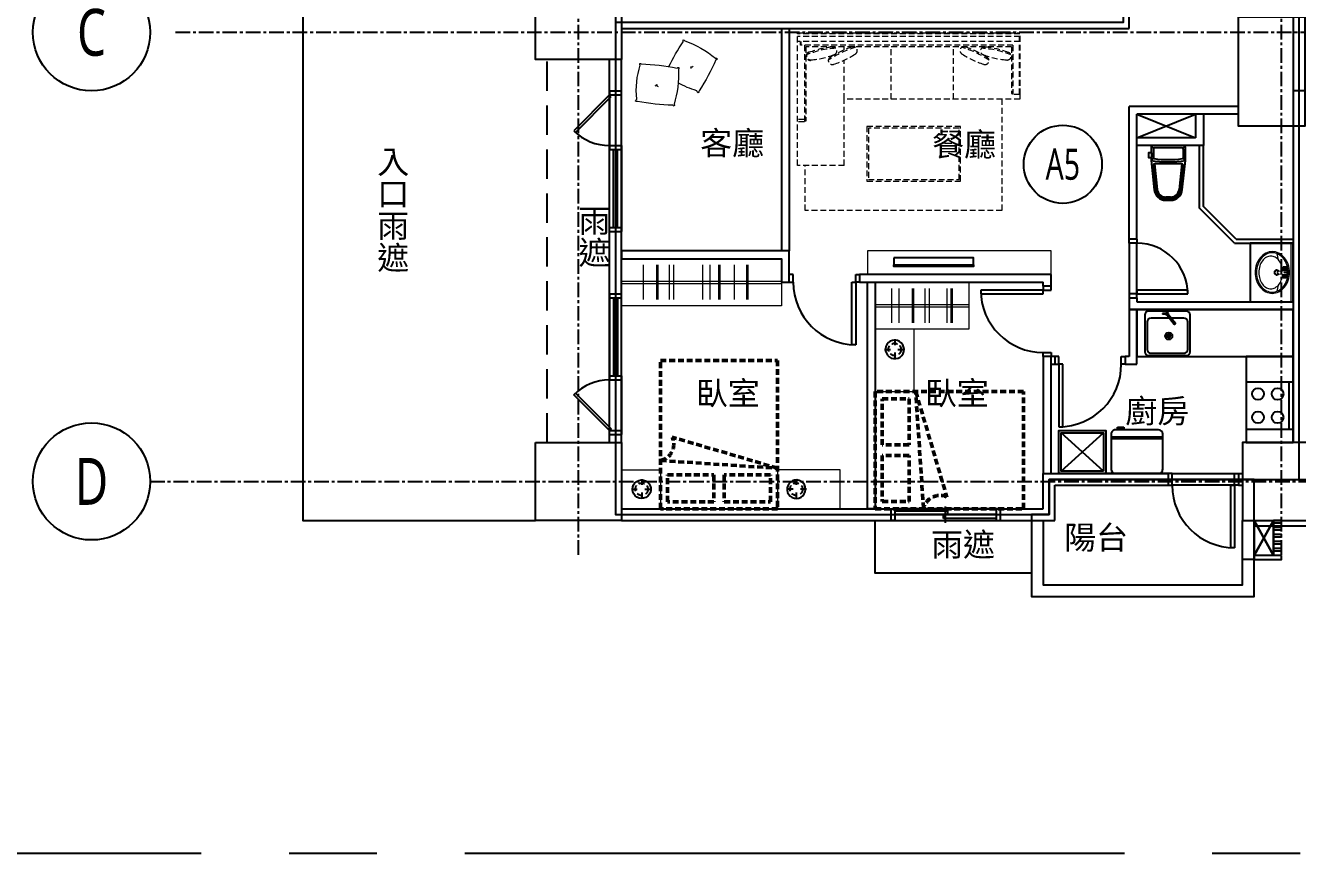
# Model space of a CAD drawing. Header units: millimetres. Extents: x -3377 to 119122, y -22007 to 15479.
# Drawn here: x 39423 to 41051, y 12158 to 13218 of the extents above; entities that cross this region are included whole.
import ezdxf
from ezdxf.enums import TextEntityAlignment as Align

# ---------------------------------------------------------------- set-up
doc = ezdxf.new("R2010")
doc.units = ezdxf.units.MM
doc.header["$LTSCALE"] = 150
doc.header["$MEASUREMENT"] = 0
for name, pattern in [('11', [0.15, 0.1, -0.05]), ('CENTER', [2, 1.25, -0.25, 0.25, -0.25]), ('HIDDEN', [0.375, 0.25, -0.125])]:
    doc.linetypes.add(name, pattern=pattern)
doc.layers.get('0').update_dxf_attribs({"plot": 0})
for name, color, linetype, plot in [('AREA', 3, 'Continuous', False), ('FUNITURE', 9, 'Continuous', False), ('S-ARCH', 252, 'Continuous', False)]:
    doc.layers.add(name, color=color, linetype=linetype, plot=plot)
for name, color, linetype in [('ASSLN', 8, 'Continuous'), ('COL', 1, 'Continuous'), ('Col-Line', 8, 'CENTER'), ('Duct', 1, 'Continuous'), ('FIN', 5, 'Continuous'), ('GRID', 5, 'CENTER'), ('OPEN', 4, 'Continuous'), ('SYM', 3, 'Continuous'), ('TEXT', 2, 'Continuous'), ('TOIL', 6, 'Continuous'), ('TOILET', 141, 'Continuous'), ('WALL', 2, 'Continuous'), ('WALL2', 3, 'Continuous'), ('WALL3', 4, 'Continuous'), ('機電修改', 1, 'Continuous')]:
    doc.layers.add(name, color=color, linetype=linetype)
doc.styles.add('C1', font='', dxfattribs={"bigfont": 'japanese.shx'})
doc.styles.add('HH', font='')
doc.styles.add('HHV', font='')
doc.styles.get('C1').set_extended_font_data('微軟正黑體')
doc.styles.get('HH').set_extended_font_data('Microsoft JhengHei')
doc.styles.get('HHV').set_extended_font_data('@微軟正黑體')

# ---------------------------------------------------------------- blocks, each defined once
blk = doc.blocks.new('A$C36C53BDF')
at = {"color": 252, "linetype": 'HIDDEN'}
blk.add_line((-4377.06143, -994.13893), (-4377.06143, -504.13893), dxfattribs=at)
at = {"color": 252}
for p, q in [((-3622.06143, -574.13893), (-3547.05651, -604.13893)), ((-3622.06143, -604.13893), (-3547.06143, -574.13893)), ((-2367.06143, -1101.63893), (-3472.06143, -1101.63893))]:
    blk.add_line(p, q, dxfattribs=at)
for points in [[(-4392.06143, -409.13893), (-4689.56143, -409.13893), (-4689.56143, -1094.13893), (-4392.06143, -1094.13893)], [(-3472.06143, -1094.13893), (-3447.06143, -1094.13893), (-3447.06143, -1139.13893), (-3472.06143, -1139.13893), (-3472.06143, -1094.13893), (-3447.06143, -1139.13893), (-3447.06143, -1094.13893), (-3472.06143, -1139.13893)]]:
    blk.add_lwpolyline(points, dxfattribs=at)
for points in [[(-3477.0613, -814.13893), (-3422.06143, -814.13893), (-3422.06143, -739.13893), (-3432.0629, -739.13893), (-3432.0629, -739.13893), (-3477.0613, -739.13893)], [(-3757.06144, -1094.13893), (-3757.06144, -1161.63893), (-3957.06144, -1161.63893), (-3957.06144, -1094.13893)]]:
    blk.add_lwpolyline(points, close=True, dxfattribs=at)
at = {"layer": 'AREA', "color": 252}
blk.add_lwpolyline([(-3414.56143, 843.36107), (-3734.56144, 843.36107), (-3734.56144, 888.36107), (-4289.56143, 888.36107), (-4289.56143, 258.36107), (-4109.56143, 258.36107), (-4109.56143, 48.36107), (-4289.56143, 48.36107), (-4369.56143, 48.36107), (-4369.56143, -221.63893), (-4289.56143, -221.63893), (-4289.56143, -1086.63893), (-3734.56144, -1086.63893), (-3734.56144, -1041.63893), (-3144.56143, -1041.63893)], dxfattribs=at)
for points in [[(-3734.56144, -1086.63893), (-3734.56144, -1041.63893), (-3472.06143, -1041.63893), (-3414.56143, -1041.63893), (-3414.56143, -536.63893), (-3414.56143, -321.63893), (-3639.56143, -321.63893), (-3639.56143, -456.63893), (-4289.56143, -456.63893), (-4289.56143, -1086.63893), (-3757.06144, -1086.63893)], [(-3472.06143, -1191.63893), (-3472.06143, -1041.63893), (-3734.56144, -1041.63893), (-3734.56144, -1086.63893), (-3757.06144, -1086.63893), (-3757.06144, -1191.63893)]]:
    blk.add_lwpolyline(points, close=True, dxfattribs=at)
at = {"layer": 'ASSLN', "color": 252}
for points in [[(-3437.06143, -1097.13893), (-3437.06143, -1094.13893), (-3447.06143, -1094.13893), (-3447.06143, -1097.13893)], [(-3437.06143, -1106.13893), (-3437.06143, -1103.13893), (-3447.06143, -1103.13893), (-3447.06143, -1106.13893)], [(-3437.06143, -1115.13893), (-3437.06143, -1112.13893), (-3447.06143, -1112.13893), (-3447.06143, -1115.13893)], [(-3437.06143, -1124.13893), (-3437.06143, -1121.13893), (-3447.06143, -1121.13893), (-3447.06143, -1124.13893)], [(-3437.06143, -1139.13893), (-3472.06143, -1139.13893), (-3472.06143, -1144.13893), (-3437.06143, -1144.13893)], [(-3437.06143, -1133.13893), (-3437.06143, -1130.13893), (-3447.06143, -1130.13893), (-3447.06143, -1133.13893)]]:
    blk.add_lwpolyline(points, close=True, dxfattribs=at)
at = {"layer": 'COL', "color": 252}
for points in [[(-4392.06143, -404.13893), (-4282.06143, -404.13893), (-4282.06143, -504.13893), (-4392.06143, -504.13893)], [(-3492.06143, -449.13893), (-3407.06143, -449.13893), (-3407.06143, -589.13893), (-3492.06143, -589.13893)], [(-4392.06143, -994.13893), (-4282.06143, -994.13893), (-4282.06143, -1094.13893), (-4392.06143, -1094.13893)], [(-3377.06143, -994.13893), (-3487.06143, -994.13893), (-3487.06143, -1094.13893), (-3377.06143, -1094.13893)]]:
    blk.add_lwpolyline(points, close=True, dxfattribs=at)
at = {"layer": 'Col-Line', "color": 252, "linetype": 'ByBlock'}
for centre in [(-4960.30253, -469.13893), (-4960.30253, -1044.13893)]:
    blk.add_circle(centre, 75, dxfattribs=at)
at = {"layer": 'Duct', "color": 252, "linetype": 'CENTER', "ltscale": 3}
blk.add_lwpolyline([(-6745.41025, -1520.6234), (-6745.39857, -263.40182), (-6745.41634, 1324.09069), (-937.16143, 1323.96107), (-937.68053, -263.48932), (-938.09514, -1520.6234), (-3919.88184, -1520.62051)], close=True, dxfattribs=at)
blk.add_lwpolyline([(-6745.41025, -1520.6234), (-6745.39857, -263.40182), (-6745.41634, 1324.09069), (-937.16143, 1323.96107), (-937.68053, -263.48932), (-938.09514, -1520.6234), (-3919.88184, -1520.62051)], close=True, dxfattribs=at)
at = {"layer": 'FIN', "color": 252}
for p, q in [((-3559.0628, -826.14083), (-3607.06281, -826.14083)), ((-3585.29347, -829.09393), (-3589.22213, -829.09393)), ((-3589.22213, -829.09393), (-3589.22213, -830.09393)), ((-3585.20364, -830.09393), (-3589.22213, -830.09393)), ((-3585.27927, -831.10074), (-3581.97428, -827.79575)), ((-3581.97428, -831.10074), (-3585.27927, -827.79575)), ((-3581.98971, -829.92093), (-3572.8117, -841.68556)), ((-3612.0628, -831.14083), (-3612.0628, -878.14083)), ((-3609.0628, -840.14083), (-3609.0628, -875.14083)), ((-3562.0628, -835.14083), (-3604.0628, -835.14083)), ((-3583.56661, -831.15112), (-3574.38861, -842.91576)), ((-3573.58818, -840.69025), (-3575.16508, -841.92044)), ((-3572.89838, -842.38734), (-3573.68683, -843.00243)), ((-3557.0628, -875.14083), (-3557.0628, -840.14083)), ((-3554.0628, -878.14083), (-3554.0628, -831.14083)), ((-3583.08807, -859.6598), (-3579.78309, -856.35481)), ((-3579.78309, -859.6598), (-3583.08807, -856.35481)), ((-3581.43558, -860.34429), (-3581.43558, -855.67033)), ((-3607.0628, -883.14083), (-3559.0628, -883.14083)), ((-3604.0628, -880.14083), (-3562.0628, -880.14083)), ((-3422.06144, -917.13894), (-3482.06144, -917.13894)), ((-3482.06144, -917.13894), (-3482.06143, -977.13894)), ((-3427.06143, -977.13894), (-3427.06144, -917.13894)), ((-3422.06143, -977.13894), (-3422.06144, -917.13894)), ((-3482.06143, -977.13894), (-3422.06143, -977.13894))]:
    blk.add_line(p, q, dxfattribs=at)
for points in [[(-3622.06143, -884.13893), (-3422.06143, -884.13893), (-3422.06143, -824.13893), (-3622.06143, -824.13893)], [(-3482.06143, -884.13894), (-3482.06143, -994.13893), (-3422.06143, -994.13893), (-3422.06143, -884.13893)]]:
    blk.add_lwpolyline(points, close=True, dxfattribs=at)
blk.add_lwpolyline([(-3622.06143, -884.13893), (-3482.06143, -884.13893), (-3482.06143, -994.13893)], dxfattribs=at)
for centre, radius in [((-3583.62677, -829.44824), 1.70394), ((-3581.43558, -858.00731), 4.62673), ((-3581.43558, -858.00731), 2.33698), ((-3467.06144, -932.13894), 7.5), ((-3442.06144, -932.13894), 7.5), ((-3467.06144, -962.13894), 7.5), ((-3442.06144, -962.13894), 7.5)]:
    blk.add_circle(centre, radius, dxfattribs=at)
for centre, radius, start, end in [((-3607.0628, -831.14083), 5, 90.00000484, 180.00000484), ((-3559.0628, -831.14083), 5, 0.00000484, 90.00000484), ((-3604.0628, -840.14083), 5, 90.00000484, 180.00000484), ((-3573.99438, -842.60821), 0.5, 217.95903824, 307.95903824), ((-3573.20593, -841.99311), 0.5, 307.95903824, 37.95903824), ((-3562.0628, -840.14083), 5, 0.00000484, 90.00000484), ((-3607.0628, -878.14083), 5, 180.00000484, 270.00000484), ((-3604.0628, -875.14083), 5, 180.00000484, 270.00000484), ((-3562.0628, -875.14083), 5, 270.00000484, 0.00000484), ((-3559.0628, -878.14083), 5, 270.00000484, 0.00000484)]:
    blk.add_arc(centre, radius, start, end, dxfattribs=at)
at = {"layer": 'FUNITURE', "color": 252, "linetype": '11', "lineweight": 5, "ltscale": 0.5}
for p, q in [((-4056.75828, -469.67572, 0), (-3771.75828, -469.67572, 0)), ((-4056.75824, -639.67572, 0), (-4056.75828, -469.67572, 0)), ((-3771.75828, -471.29636, 0), (-4056.75828, -471.29636, 0)), ((-3771.75828, -474.64047, 0), (-4056.75828, -474.64047, 0)), ((-3771.75828, -480.74766, 0), (-4056.75827, -480.74766, 0)), ((-3780.75828, -485.74766, 0), (-4052.75827, -485.74766, 0)), ((-4047.75828, -485.74766, 0), (-4047.75828, -583.74766, 0)), ((-3782.75828, -487.74766, 0), (-4045.75828, -487.74766, 0)), ((-4045.75828, -487.74766, 0), (-4045.75828, -582.82698, 0)), ((-3996.75828, -491.62404, 0), (-3996.75828, -487.74766, 0)), ((-3936.75828, -554.67572, 0), (-3936.75828, -487.74766, 0)), ((-3856.75828, -554.67572, 0), (-3856.75828, -487.74766, 0)), ((-3782.75828, -487.74766, 0), (-3782.75828, -547.60277, 0)), ((-3780.75828, -485.74766, 0), (-3780.75828, -548.74766, 0)), ((-3996.75828, -554.67572, 0), (-3996.75828, -504.78315, 0)), ((-3782.75828, -547.60277, 0), (-3780.75828, -547.60277, 0)), ((-3771.75828, -548.74766, 0), (-3780.75828, -548.74766, 0)), ((-3771.75828, -548.74766, 0), (-3771.75828, -554.67572, 0)), ((-3771.75828, -554.67572, 0), (-3996.75828, -554.67572, 0)), ((-3996.75828, -639.67572, 0), (-3996.75828, -554.67572, 0)), ((-3794.81207, -554.67572, 0), (-3794.81207, -697.24766, 0)), ((-4047.75828, -583.74766, 0), (-4056.75828, -583.74766, 0)), ((-4047.75825, -580.74766, 0), (-4056.75825, -580.74766, 0)), ((-4045.75828, -582.82698, 0), (-4047.75828, -582.82698, 0)), ((-4045.75825, -577.82698, 0), (-4047.75825, -577.82698, 0)), ((-3967.72275, -589.67572, 0), (-3967.72275, -659.67572, 0)), ((-3847.72275, -589.67572, 0), (-3967.72275, -589.67572, 0)), ((-3965.72275, -591.67572, 0), (-3965.72275, -657.67572, 0)), ((-3849.72275, -591.67572, 0), (-3965.72275, -591.67572, 0)), ((-3849.72275, -657.67572, 0), (-3849.72275, -591.67572, 0)), ((-3847.72275, -659.67572, 0), (-3847.72275, -589.67572, 0)), ((-3996.75828, -639.67572, 0), (-4056.75824, -639.67572, 0)), ((-4046.75828, -697.24766, 0), (-4046.75828, -639.67572, 0)), ((-3967.72275, -659.67572, 0), (-3847.72275, -659.67572, 0)), ((-3965.72275, -657.67572, 0), (-3849.72275, -657.67572, 0)), ((-3794.81207, -697.24766, 0), (-4046.75828, -697.24766, 0))]:
    blk.add_line(p, q, dxfattribs=at)
at = {"layer": 'FUNITURE', "color": 252, "linetype": '11', "ltscale": 0.5}
for p, q in [((-3771.75828, -548.74766, 0), (-3771.75828, -469.67572, 0)), ((-4052.75827, -480.74766, 0), (-4052.75827, -485.74766, 0)), ((-3932.06146, -862.10711, 0), (-3932.06144, -871.16772, 0)), ((-3932.06146, -862.10711, 0), (-3932.06144, -871.16772, 0)), ((-3945.12094, -875.16768, 0), (-3936.06143, -875.1677, 0)), ((-3932.06142, -879.16772, 0), (-3932.0614, -888.22833, 0)), ((-3932.06142, -879.16772, 0), (-3932.0614, -888.22833, 0)), ((-3928.06141, -875.16778, 0), (-3919.0019, -875.16776, 0)), ((-3928.06141, -875.16778, 0), (-3919.0019, -875.16776, 0)), ((-4256.03119, -1041.07945, 0), (-4256.03117, -1050.13895, 0)), ((-4058.09169, -1041.07945, 0), (-4058.09171, -1050.13895, 0)), ((-4269.09175, -1054.13892, 0), (-4260.03115, -1054.13894, 0)), ((-4269.09175, -1054.13892, 0), (-4260.03115, -1054.13894, 0)), ((-4256.03109, -1058.13898, 0), (-4256.03111, -1067.19848, 0)), ((-4256.03109, -1058.13898, 0), (-4256.03111, -1067.19848, 0)), ((-4252.03115, -1054.13896, 0), (-4242.97054, -1054.13898, 0)), ((-4252.03115, -1054.13896, 0), (-4242.97054, -1054.13898, 0)), ((-4062.09174, -1054.13896, 0), (-4071.15235, -1054.13898, 0)), ((-4062.09174, -1054.13896, 0), (-4071.15235, -1054.13898, 0)), ((-4058.0918, -1058.13898, 0), (-4058.09178, -1067.19848, 0)), ((-4058.0918, -1058.13898, 0), (-4058.09178, -1067.19848, 0)), ((-4045.03113, -1054.13892, 0), (-4054.09174, -1054.13894, 0)), ((-4045.03113, -1054.13892, 0), (-4054.09174, -1054.13894, 0))]:
    blk.add_line(p, q, dxfattribs=at)
at = {"layer": 'FUNITURE', "color": 252, "lineweight": 13, "ltscale": 0.5}
for p, q in [((-4254.32664, -767.06249, 0), (-4254.32665, -811.21556, 0)), ((-4237.05988, -767.06249, 0), (-4237.05988, -811.21556, 0)), ((-4235.01439, -811.21556, 0), (-4235.01439, -767.06249, 0)), ((-4220.87558, -767.0625, 0), (-4220.87558, -811.21556, 0)), ((-4215.47813, -767.0625, 0), (-4215.47813, -811.21556, 0)), ((-4177.97813, -767.0625, 0), (-4177.97813, -811.21556, 0)), ((-4168.82664, -767.0625, 0), (-4168.82665, -811.21556, 0)), ((-4157.68607, -767.0625, 0), (-4157.68607, -811.21556, 0)), ((-4155.64058, -811.21556, 0), (-4155.64058, -767.0625, 0)), ((-4137.65599, -767.0625, 0), (-4137.65599, -811.21556, 0)), ((-4121.84674, -767.0625, 0), (-4121.84675, -811.21557, 0)), ((-4119.80126, -811.21557, 0), (-4119.80126, -767.0625, 0)), ((-3936.02917, -797.06249, 0), (-3936.02917, -841.21555, 0)), ((-3926.87768, -797.06249, 0), (-3926.87769, -841.21556, 0)), ((-3909.61092, -797.06249, 0), (-3909.61092, -841.21556, 0)), ((-3907.56543, -841.21556, 0), (-3907.56543, -797.06249, 0)), ((-3893.42662, -797.0625, 0), (-3893.42662, -841.21556, 0)), ((-3888.02917, -797.0625, 0), (-3888.02917, -841.21556, 0)), ((-3865.52917, -797.0625, 0), (-3865.52917, -841.21556, 0)), ((-3860.23711, -797.0625, 0), (-3860.23711, -841.21556, 0)), ((-3858.19162, -841.21556, 0), (-3858.19162, -797.0625, 0))]:
    blk.add_line(p, q, dxfattribs=at)
at = {"layer": 'FUNITURE', "color": 252, "lineweight": 5, "ltscale": 0.5}
for p, q in [((-4282.06144, -787.63894, 0), (-4077.06426, -787.63895, 0)), ((-4282.06144, -790.63894, 0), (-4077.06426, -790.63895, 0)), ((-3957.06144, -817.63894, 0), (-3837.06144, -817.63896, 0)), ((-3957.06144, -820.63894, 0), (-3837.06144, -820.63896, 0))]:
    blk.add_line(p, q, dxfattribs=at)
at = {"layer": 'FUNITURE', "color": 252, "linetype": '11', "lineweight": 50, "ltscale": 0.5}
for p, q in [((-3895.27593, -1078.76393, 0), (-3905.27594, -929.13893, 0)), ((-3905.27594, -929.13893, 0), (-3865.27593, -1064.13893, 0)), ((-4082.0226, -1027.35344, 0), (-4217.0226, -987.35343, 0)), ((-4231.6476, -1017.35343, 0), (-4082.0226, -1027.35344, 0))]:
    blk.add_line(p, q, dxfattribs=at)
at = {"layer": 'FUNITURE', "color": 252, "ltscale": 0.5}
for p, q in [((-3646.73737, -974.83893), (-3638.66274, -974.83893)), ((-3646.73737, -978.13893), (-3646.73737, -974.83893)), ((-3638.66274, -976.13893), (-3646.73737, -976.13893)), ((-3638.66274, -974.83893), (-3638.66274, -978.13893)), ((-3655.06143, -983.63893), (-3655.06143, -1028.63893)), ((-3655.06143, -986.93893), (-3589.06143, -986.93893)), ((-3655.06143, -989.00073), (-3589.06143, -989.00073)), ((-3594.56143, -978.13893), (-3649.56143, -978.13893)), ((-3589.06143, -1028.63893), (-3589.06143, -983.63893)), ((-3582.06143, -1034.13893), (-3662.06143, -1034.13893)), ((-3649.56143, -1034.13893), (-3594.56143, -1034.13893))]:
    blk.add_line(p, q, dxfattribs=at)
at = {"layer": 'FUNITURE', "color": 252}
for p, q in [((-3719.06144, -1031.13893), (-3665.06143, -982.13893)), ((-3665.06143, -1031.13892), (-3719.06144, -982.13893))]:
    blk.add_line(p, q, dxfattribs=at)
at = {"layer": 'FUNITURE', "color": 252, "elevation": 0}
for points in [[(-4077.06425, -464.13893), (-4077.06425, -749.13893)], [(-4067.06425, -464.13893), (-4067.06425, -749.13893)], [(-3933.06285, -758.0439), (-3933.06285, -766.9439), (-3831.06285, -766.9439), (-3831.06285, -758.0439), (-3933.06285, -758.0439)]]:
    blk.add_lwpolyline(points, dxfattribs=at)
at = {"layer": 'FUNITURE', "color": 252, "lineweight": 5, "elevation": 0}
blk.add_lwpolyline([(-4221.25535, -513.11958, -0.0319719745), (-4202.86573, -481.19656, -0.2102820868), (-4202.84343, -478.8229, -0.2233496397), (-4200.67107, -480.27756, -0.0862536458), (-4161.59468, -502.24772, -0.3605058981), (-4159.01896, -503.07654, -0.1352646198), (-4160.89319, -504.34619, -0.041441587), (-4182.546, -544.06203, -0.2028534156), (-4183.81973, -546.63012, -0.2165765336), (-4185.59001, -543.89786, -0.0633063224), (-4209.36959, -533.84092, -0.0633063224)], format="xyb", dxfattribs=at)
blk.add_lwpolyline([(-4258.21741, -509.05272, -0.2272603302), (-4256.67998, -509.57169, -0.040165731), (-4210.74825, -515.03273, -0.2102820868), (-4208.54252, -514.1555, -0.2233496397), (-4209.06736, -516.7167, -0.0862536458), (-4214.62364, -561.20017, -0.3605058981), (-4214.41655, -563.89802, -0.1352646198), (-4216.30082, -562.64333, -0.041441587), (-4261.25619, -557.6227, -0.2028534156), (-4264.11528, -557.41504, -0.2165765336), (-4262.25568, -554.74277, -0.1084996751), (-4257.78917, -511.05969, -0.535298703)], format="xyb", close=True, dxfattribs=at)
at = {"layer": 'FUNITURE', "color": 252, "lineweight": 5, "ltscale": 0.5, "elevation": 0}
for points in [[(-4077.06426, -819.13895), (-4282.06144, -819.13893), (-4282.06143, -759.13893), (-4077.06425, -759.13895)], [(-3837.06144, -849.13895), (-3957.06144, -849.13893), (-3957.06143, -789.13893), (-3837.06144, -789.13895)], [(-3907.06144, -849.13893), (-3957.06144, -849.13893), (-3957.06144, -929.13896), (-3907.06144, -929.13896)], [(-4282.06143, -1079.13893), (-4282.06143, -1029.13893), (-4232.06144, -1029.13894), (-4232.06144, -1079.13894)], [(-4002.06425, -1079.13893), (-4002.06425, -1029.13893), (-4082.06145, -1029.13894), (-4082.06144, -1079.13894)]]:
    blk.add_lwpolyline(points, close=True, dxfattribs=at)
at = {"layer": 'FUNITURE', "color": 252, "lineweight": 5, "elevation": 0}
blk.add_lwpolyline([(-3732.06144, -779.13893), (-3732.06144, -749.13893), (-3967.06425, -749.13893), (-3967.06425, -779.13893)], close=True, dxfattribs=at)
at = {"layer": 'FUNITURE', "color": 252, "linetype": 'ByBlock', "elevation": 0}
blk.add_lwpolyline([(-3933.06285, -766.9439), (-3831.06285, -766.9439), (-3831.06285, -768.8439), (-3933.06285, -768.8439)], close=True, dxfattribs=at)
at = {"layer": 'FUNITURE', "color": 252, "linetype": '11', "ltscale": 0.5, "elevation": 0}
for points in [[(-3932.05109, -863.30476), (-3934.98837, -863.67405), (-3937.74317, -864.75846), (-3940.14421, -866.49078), (-3942.04156, -868.76327), (-3943.31811, -871.43479), (-3943.89387, -874.33895), (-3943.7333, -877.29527), (-3942.84633, -880.12007), (-3941.28809, -882.63742), (-3939.15536, -884.69102), (-3936.58104, -886.15309), (-3933.72504, -886.93277), (-3930.76488, -886.9814), (-3927.88472, -886.29619), (-3925.26392, -884.91963), (-3923.06481, -882.93738), (-3921.42465, -880.47266), (-3920.44522, -877.67866), (-3920.18715, -874.7293), (-3920.66723, -871.80778), (-3921.85484, -869.09578), (-3923.67677, -866.76194), (-3926.01909, -864.95155), (-3928.73669, -863.77692), (-3931.66045, -863.31124), (-3932.05109, -863.30476)], [(-4267.89411, -1054.14929), (-4267.52482, -1051.21201), (-4266.44041, -1048.45721), (-4264.70809, -1046.05618), (-4262.4356, -1044.15882), (-4259.76408, -1042.88227), (-4256.85992, -1042.30652), (-4253.9036, -1042.46708), (-4251.0788, -1043.35405), (-4248.56144, -1044.91229), (-4246.50785, -1047.04502), (-4245.04578, -1049.61934), (-4244.2661, -1052.47534), (-4244.21747, -1055.4355), (-4244.90268, -1058.31566), (-4246.27924, -1060.93646), (-4248.26149, -1063.13558), (-4250.72621, -1064.77573), (-4253.52021, -1065.75516), (-4256.46957, -1066.01324), (-4259.39109, -1065.53315), (-4262.10309, -1064.34554), (-4264.43693, -1062.52362), (-4266.24732, -1060.18129), (-4267.42195, -1057.46369), (-4267.88763, -1054.53993), (-4267.89411, -1054.14929)], [(-4046.22878, -1054.14929), (-4046.59806, -1051.21201), (-4047.68247, -1048.45721), (-4049.4148, -1046.05618), (-4051.68728, -1044.15882), (-4054.3588, -1042.88227), (-4057.26297, -1042.30652), (-4060.21928, -1042.46708), (-4063.04408, -1043.35405), (-4065.56144, -1044.91229), (-4067.61503, -1047.04502), (-4069.07711, -1049.61934), (-4069.85678, -1052.47534), (-4069.90542, -1055.4355), (-4069.22021, -1058.31566), (-4067.84364, -1060.93646), (-4065.8614, -1063.13558), (-4063.39667, -1064.77573), (-4060.60267, -1065.75516), (-4057.65331, -1066.01324), (-4054.73179, -1065.53315), (-4052.01979, -1064.34554), (-4049.68596, -1062.52362), (-4047.87556, -1060.18129), (-4046.70093, -1057.46369), (-4046.23526, -1054.53993), (-4046.22878, -1054.14929)]]:
    blk.add_lwpolyline(points, close=True, dxfattribs=at)
at = {"layer": 'FUNITURE', "color": 252, "linetype": '11', "lineweight": 50, "ltscale": 0.5, "elevation": 0}
for points in [[(-4082.0226, -1079.13895), (-4232.0226, -1079.13894), (-4232.02259, -889.13894), (-4082.02259, -889.13895), (-4082.0226, -1079.13895)], [(-3957.06145, -929.13893), (-3957.06144, -1079.13893), (-3767.06144, -1079.13892), (-3767.06145, -929.13892), (-3957.06145, -929.13893)]]:
    blk.add_lwpolyline(points, dxfattribs=at)
for points in [[(-3948.0761, -938.3018), (-3913.67793, -938.30179), (-3913.67793, -997.47606), (-3948.07609, -997.47607)], [(-3948.07609, -1069.97607), (-3913.67792, -1069.97606), (-3913.67793, -1010.80179), (-3948.07609, -1010.8018)], [(-4222.85974, -1070.15359), (-4222.85974, -1035.75542), (-4163.68547, -1035.75543), (-4163.68547, -1070.15359)], [(-4091.18547, -1070.1536), (-4091.18547, -1035.75543), (-4150.35974, -1035.75543), (-4150.35974, -1070.15359)]]:
    blk.add_lwpolyline(points, close=True, dxfattribs=at)
at = {"layer": 'FUNITURE', "color": 252}
for points in [[(-3662.06143, -1034.13892), (-3722.06144, -1034.13893), (-3722.06144, -979.13893), (-3662.06143, -979.13893)], [(-3665.06143, -1031.13892), (-3719.06144, -1031.13893), (-3719.06144, -982.13893), (-3665.06143, -982.13893)]]:
    blk.add_lwpolyline(points, close=True, dxfattribs=at)
at = {"layer": 'FUNITURE', "color": 252, "linetype": '11', "ltscale": 0.5}
for centre in [(-3932.06143, -875.16772, 0), (-4256.03115, -1054.13895, 0), (-4058.09174, -1054.13895, 0)]:
    blk.add_circle(centre, 8, dxfattribs=at)
at = {"layer": 'FUNITURE', "color": 252, "linetype": '11', "lineweight": 5, "ltscale": 0.5}
for centre, radius, start, end in [((-4002.11233, -600.7018, 0), 113, 95.16647862, 110.42277796), ((-3952.04116, -597.35817, 0), 113, 105.47817621, 125.1564012), ((-3952.81211, -595.72848, 0), 113, 107.68913904, 122.94543837), ((-4011.18068, -493.03674, 0), 5, 282.79462829, 102.79462829), ((-3985.00929, -492.59099, 0), 5, 295.31728871, 115.31728871), ((-3843.50727, -492.59099, 0), 5, 64.68271129, 244.68271129), ((-3876.4754, -597.35817, 0), 113, 54.8435988, 74.52182379), ((-3875.70444, -595.72848, 0), 113, 57.05456163, 72.31086096), ((-3817.33587, -493.03674, 0), 5, 77.20537171, 257.20537171), ((-3826.40423, -600.7018, 0), 113, 69.57722204, 84.83352138), ((-4040.43579, -499.68045, 0), 5, 102.79462829, 282.79462829), ((-4001.71307, -602.45989, 0), 113, 92.9555158, 112.63374079), ((-4049.50414, -392.01539, 0), 113, 275.16647862, 290.42277796), ((-4012.12789, -505.41991, 0), 5, 115.31728871, 295.31728871), ((-4044.32507, -402.28242, 0), 113, 287.68913904, 302.94543837), ((-3784.19148, -402.28242, 0), 113, 237.05456163, 252.31086096), ((-3826.80348, -602.45989, 0), 113, 67.36625922, 87.0444842), ((-3816.38866, -505.41991, 0), 5, 244.68271129, 64.68271129), ((-3779.01241, -392.01539, 0), 113, 249.57722204, 264.83352138), ((-3788.08077, -499.68045, 0), 5, 257.20537171, 77.20537171)]:
    blk.add_arc(centre, radius, start, end, dxfattribs=at)
at = {"layer": 'FUNITURE', "color": 252, "linetype": '11', "ltscale": 0.5}
blk.add_arc((-4040.43578, -499.68045, 0), 5, 102.79463969, 282.79463969, dxfattribs=at)
at = {"layer": 'FUNITURE', "color": 252, "lineweight": 5}
for centre, radius, start, end in [((-4192.20806, -511.23277, 0), 2.32796, 239.16069925, 325.99744796), ((-4194.47218, -514.87673, 0), 1.96291, 335.75273893, 56.94238326), ((-4238.75081, -535.54279, 0), 1.96291, 267.97926494, 349.16890926), ((-4234.52117, -536.26027, 0), 2.32796, 171.38722525, 258.22397396)]:
    blk.add_arc(centre, radius, start, end, dxfattribs=at)
at = {"layer": 'FUNITURE', "color": 252, "linetype": '11', "lineweight": 50, "ltscale": 0.5}
for centre, start, end in [((-4236.27786, -996.53133, 0), 282.53700475, 25.48451763), ((-3874.45383, -1083.39419, 0), 64.51548236, 167.46299524)]:
    blk.add_arc(centre, 21.33071, start, end, dxfattribs=at)
at = {"layer": 'FUNITURE', "color": 252, "ltscale": 0.5}
for centre, start, end in [((-3649.56143, -983.63893), 89.99999516, 179.99999517), ((-3594.56143, -983.63893), 359.99999517, 89.99999516), ((-3649.56143, -1028.63893), 179.99999517, 269.99999516), ((-3594.56143, -1028.63893), 269.99999516, 359.99999517)]:
    blk.add_arc(centre, 5.5, start, end, dxfattribs=at)
at = {"layer": 'GRID', "color": 252, "ltscale": 0.1}
for p, q in [((-4337.06143, -1138.31489), (-4337.06143, 1532.02051)), ((-3437.06143, -1138.31489), (-3437.06143, 1532.02051)), ((-4852.80253, -469.13893), (-1061.07926, -469.13893)), ((-4885.30253, -1044.13893), (-1093.57926, -1044.13893))]:
    blk.add_line(p, q, dxfattribs=at)
at = {"layer": 'OPEN', "color": 252, "linetype": 'Continuous', "lineweight": -2}
for p, q in [((-4297.06143, -549.13893, 1.07354), (-4343.02337, -595.10087, 1.07354)), ((-4340.90205, -597.22219, 1.07354), (-4294.94011, -551.26025, 1.07354)), ((-4297.06143, -544.13893, 1.07354), (-4297.06143, -549.13893, 1.07354)), ((-4297.06143, -549.13893, 1.07354), (-4282.06143, -549.13893, 1.07354)), ((-4297.06143, -549.13893, 1.07354), (-4297.06143, -614.13893, 1.07354)), ((-4294.94011, -551.26025, 1.07354), (-4297.06143, -549.13893, 1.07354)), ((-4282.06143, -549.13893, 1.07354), (-4282.06143, -544.13893, 1.07354)), ((-4282.06143, -614.13893, 1.07354), (-4282.06143, -549.13893, 1.07354)), ((-4343.02337, -595.10087, 1.07354), (-4340.90205, -597.22219, 1.07354)), ((-4297.06143, -619.13893, 1.07354), (-4297.06143, -614.13893, 1.07354)), ((-4297.06143, -614.13893, 1.07354), (-4282.06143, -614.13893, 1.07354)), ((-4282.06143, -614.13893, 1.07354), (-4282.06143, -619.13893, 1.07354)), ((-4297.06143, -909.13893, 1.07354), (-4297.06143, -914.13893, 1.07354)), ((-4282.06143, -914.13893, 1.07354), (-4282.06143, -909.13893, 1.07354)), ((-4297.06143, -914.13893, 1.07354), (-4282.06143, -914.13893, 1.07354)), ((-4297.06143, -979.13893, 1.07354), (-4297.06143, -914.13893, 1.07354)), ((-4282.06143, -914.13893, 1.07354), (-4282.06143, -979.13893, 1.07354)), ((-4343.02337, -933.17699, 1.07354), (-4340.90205, -931.05567, 1.07354)), ((-4297.06143, -979.13893, 1.07354), (-4343.02337, -933.17699, 1.07354)), ((-4340.90205, -931.05567, 1.07354), (-4294.94011, -977.01761, 1.07354)), ((-4294.94011, -977.01761, 1.07354), (-4297.06143, -979.13893, 1.07354)), ((-4297.06143, -984.13893, 1.07354), (-4297.06143, -979.13893, 1.07354)), ((-4297.06143, -979.13893, 1.07354), (-4282.06143, -979.13893, 1.07354)), ((-4282.06143, -979.13893, 1.07354), (-4282.06143, -984.13893, 1.07354))]:
    blk.add_line(p, q, dxfattribs=at)
at = {"layer": 'OPEN', "color": 252, "linetype": 'Continuous'}
for p, q in [((-4297.06143, -614.13893, 1.07354), (-4297.06143, -619.13893, 1.07354)), ((-4282.06143, -619.13893, 1.07354), (-4282.06143, -614.13893, 1.07354)), ((-4297.06143, -619.13893, 1.07354), (-4282.06143, -619.13893, 1.07354)), ((-4297.06143, -719.13893, 1.07354), (-4297.06143, -619.13893, 1.07354)), ((-4292.06143, -719.13893, 1.07354), (-4292.06143, -619.13893, 1.07354)), ((-4287.06143, -719.13893, 1.07354), (-4287.06143, -619.13893, 1.07354)), ((-4282.06143, -619.13893, 1.07354), (-4282.06143, -719.13893, 1.07354)), ((-4297.06143, -724.13893, 1.07354), (-4297.06143, -719.13893, 1.07354)), ((-4297.06143, -719.13893, 1.07354), (-4282.06143, -719.13893, 1.07354)), ((-4282.06143, -719.13893, 1.07354), (-4282.06143, -724.13893, 1.07354)), ((-3632.06143, -739.13893), (-3632.06143, -734.13893)), ((-3622.06143, -739.13893), (-3632.06143, -739.13893)), ((-3632.06143, -739.13893), (-3632.06143, -804.13893)), ((-3622.06143, -734.13893), (-3622.06143, -739.13893)), ((-3622.06143, -804.13893), (-3622.06143, -739.13893)), ((-4062.06425, -779.13893, 0), (-4067.06425, -779.13893, 0)), ((-4062.06425, -789.13893, 0), (-4062.06425, -779.13893, 0)), ((-3982.06425, -789.13893, 0), (-3982.06425, -779.13893, 0)), ((-3982.06425, -779.13893, 0), (-3977.06425, -779.13893, 0)), ((-4067.06425, -789.13893, 0), (-4062.06425, -789.13893, 0)), ((-3987.06425, -869.13893, 0), (-3987.06425, -789.13893, 0)), ((-3987.06425, -789.13893, 0), (-3982.06425, -789.13893, 0)), ((-3977.06425, -789.13893, 0), (-3982.06425, -789.13893, 0)), ((-3982.06425, -789.13893, 0), (-3982.06425, -869.13893, 0)), ((-3742.06144, -794.13893, 0), (-3742.06144, -799.13893, 0)), ((-3732.06144, -799.13893, 0), (-3732.06144, -794.13893, 0)), ((-4297.06143, -804.13893, 1.07354), (-4297.06143, -809.13893, 1.07354)), ((-4297.06143, -809.13893, 1.07354), (-4282.06143, -809.13893, 1.07354)), ((-4297.06143, -809.13893, 1.07354), (-4297.06143, -909.13893, 1.07354)), ((-4292.06143, -809.13893, 1.07354), (-4292.06143, -909.13893, 1.07354)), ((-4287.06143, -809.13893, 1.07354), (-4287.06143, -909.13893, 1.07354)), ((-4282.06143, -809.13893, 1.07354), (-4282.06143, -804.13893, 1.07354)), ((-4282.06143, -909.13893, 1.07354), (-4282.06143, -809.13893, 1.07354)), ((-3742.06144, -799.13893, 0), (-3822.06144, -799.13893, 0)), ((-3822.06144, -799.13893, 0), (-3822.06144, -804.13893, 0)), ((-3822.06144, -804.13893, 0), (-3742.06144, -804.13893, 0)), ((-3742.06144, -799.13893, 0), (-3732.06144, -799.13893, 0)), ((-3742.06144, -804.13893, 0), (-3742.06144, -799.13893, 0)), ((-3622.06143, -804.13893), (-3632.06143, -804.13893)), ((-3632.06143, -804.13893), (-3632.06143, -809.13893)), ((-3557.06143, -799.13893), (-3622.06143, -799.13893)), ((-3622.06143, -799.13893), (-3622.06143, -804.13893)), ((-3622.06143, -809.13893), (-3622.06143, -804.13893)), ((-3622.06143, -804.13893), (-3557.06143, -804.13893)), ((-3557.06143, -804.13893), (-3557.06143, -799.13893)), ((-3982.06425, -869.13893, 0), (-3987.06425, -869.13893, 0)), ((-3742.06144, -884.13893, 0), (-3742.06144, -879.13893, 0)), ((-3742.06144, -879.13893, 0), (-3732.06144, -879.13893, 0)), ((-3732.06144, -879.13893, 0), (-3732.06144, -884.13893, 0)), ((-3722.06144, -884.13893, 0), (-3727.06144, -884.13893, 0)), ((-3727.06144, -894.13893, 0), (-3722.06144, -894.13893, 0)), ((-3722.06144, -894.13893, 0), (-3722.06144, -884.13893, 0)), ((-3722.06144, -894.13893, 0), (-3722.06144, -974.13893, 0)), ((-3717.06144, -894.13893, 0), (-3722.06144, -894.13893, 0)), ((-3717.06144, -974.13893, 0), (-3717.06144, -894.13893, 0)), ((-3642.06144, -894.13893, 0), (-3642.06144, -884.13893, 0)), ((-3642.06144, -884.13893, 0), (-3637.06144, -884.13893, 0)), ((-3637.06144, -894.13893, 0), (-3642.06144, -894.13893, 0)), ((-4297.06143, -914.13893, 1.07354), (-4297.06143, -909.13893, 1.07354)), ((-4297.06143, -909.13893, 1.07354), (-4282.06143, -909.13893, 1.07354)), ((-4282.06143, -909.13893, 1.07354), (-4282.06143, -914.13893, 1.07354)), ((-3722.06144, -974.13893, 0), (-3717.06144, -974.13893, 0)), ((-3577.06143, -1034.13893), (-3582.06143, -1034.13893)), ((-3577.06143, -1049.13893), (-3577.06143, -1034.13893)), ((-3577.06143, -1034.13893), (-3497.06143, -1034.13893)), ((-3497.06143, -1049.13893), (-3497.06143, -1034.13893)), ((-3497.06143, -1034.13893), (-3492.06143, -1034.13893)), ((-3582.06143, -1049.13893), (-3577.06143, -1049.13893)), ((-3497.06143, -1049.13893), (-3577.06143, -1049.13893)), ((-3502.06143, -1129.13893), (-3502.06143, -1049.13893)), ((-3502.06143, -1049.13893), (-3497.06143, -1049.13893)), ((-3492.06143, -1049.13893), (-3497.06143, -1049.13893)), ((-3497.06143, -1049.13893), (-3497.06143, -1129.13893)), ((-3937.06144, -1079.13893, 1.07354), (-3932.06144, -1079.13893, 1.07354)), ((-3932.06144, -1079.13893, 1.07354), (-3932.06144, -1094.13893, 1.07354)), ((-3802.06144, -1079.13893, 1.07354), (-3932.06144, -1079.13893, 1.07354)), ((-3932.06144, -1081.63893, 1.07354), (-3864.56144, -1081.63893, 1.07354)), ((-3802.06144, -1086.63893, 1.07354), (-3932.06144, -1086.63893, 1.07354)), ((-3869.56144, -1091.63893, 1.07354), (-3869.56144, -1086.63893, 1.07354)), ((-3867.06144, -1097.13893, 1.07354), (-3867.06144, -1076.13893, 1.07354)), ((-3864.56144, -1081.63893, 1.07354), (-3864.56144, -1086.63893, 1.07354)), ((-3797.06144, -1079.13893, 1.07354), (-3802.06144, -1079.13893, 1.07354)), ((-3802.06144, -1079.13893, 1.07354), (-3802.06144, -1094.13893, 1.07354)), ((-3932.06144, -1094.13893, 1.07354), (-3937.06144, -1094.13893, 1.07354)), ((-3932.06144, -1094.13893, 1.07354), (-3802.06144, -1094.13893, 1.07354)), ((-3802.06144, -1091.63893, 1.07354), (-3869.56144, -1091.63893, 1.07354)), ((-3802.06144, -1094.13893, 1.07354), (-3797.06144, -1094.13893, 1.07354)), ((-3497.06143, -1129.13893), (-3502.06143, -1129.13893))]:
    blk.add_line(p, q, dxfattribs=at)
at = {"layer": 'OPEN', "color": 252, "linetype": 'Continuous', "lineweight": -2}
for centre, start, end in [((-4297.06143, -549.13893, 1.07354), 225, 270), ((-4297.06143, -979.13893, 1.07354), 90, 135)]:
    blk.add_arc(centre, 65, start, end, dxfattribs=at)
at = {"layer": 'OPEN', "color": 252, "linetype": 'Continuous'}
for centre, radius, start, end in [((-3622.06143, -804.13893), 65, 0, 90), ((-3982.06425, -789.13893, 0), 80, 180, 270), ((-3742.06144, -799.13893, 0), 80, 180, 270), ((-3722.06144, -894.13893, 0), 80, 270, 0), ((-3497.06143, -1049.13893), 80, 180, 270)]:
    blk.add_arc(centre, radius, start, end, dxfattribs=at)
at = {"layer": 'SYM', "color": 252}
blk.add_circle((-3716.94447, -638.12639), 50, dxfattribs=at)
at = {"layer": 'TOIL', "color": 252}
for p, q in [((-3600.76854, -617.43182, 0), (-3603.47565, -614.72472, 0)), ((-3601.06143, -618.13893, 0), (-3601.06143, -629.75797, 0)), ((-3564.06143, -617.13893, 0), (-3600.06143, -617.13893, 0)), ((-3563.35433, -617.43182, 0), (-3560.64722, -614.72472, 0)), ((-3563.06143, -618.13893, 0), (-3563.06143, -629.75797, 0)), ((-3542.06144, -694.13893), (-3542.06143, -614.13893)), ((-3537.06144, -692.06786), (-3537.06143, -614.13893)), ((-3603.42516, -623.50508, 0), (-3604.06143, -623.50508, 0)), ((-3603.42516, -629.50508, 0), (-3604.06143, -629.50508, 0)), ((-3600.82056, -630.40891, 0), (-3604.06143, -633.13893, 0)), ((-3603.42516, -623.50508, 0), (-3603.42516, -629.50508, 0)), ((-3603.42516, -629.50508, 0), (-3603.42516, -629.50508, 0)), ((-3603.42516, -629.50508, 0), (-3603.42516, -629.50508, 0)), ((-3603.42516, -629.50508, 0), (-3603.42516, -629.50508, 0)), ((-3603.42516, -629.50508, 0), (-3603.42516, -629.50508, 0)), ((-3563.30231, -630.40891, 0), (-3560.06143, -633.13893, 0)), ((-3601.34332, -639.85115, 0), (-3598.1148, -670.50077, 0)), ((-3599.56384, -637.65264, 0), (-3596.1258, -670.29126, 0)), ((-3564.76854, -637.64164, 0), (-3599.35433, -637.64164, 0)), ((-3564.55902, -637.65264, 0), (-3567.99706, -670.29126, 0)), ((-3562.77954, -639.85115, 0), (-3566.00807, -670.50077, 0)), ((-3578.93654, -680.13893, 0), (-3585.18633, -680.13893, 0)), ((-3578.93654, -682.13893, 0), (-3585.18633, -682.13893, 0)), ((-3497.06144, -739.13893), (-3542.06144, -694.13893)), ((-3494.99037, -734.13893), (-3537.06144, -692.06786)), ((-3497.06144, -739.13893), (-3422.06143, -739.13893)), ((-3494.99037, -734.13893), (-3422.06143, -734.13894))]:
    blk.add_line(p, q, dxfattribs=at)
blk.add_lwpolyline([(-3604.06143, -623.50508), (-3607.42516, -623.50508), (-3607.42516, -629.50508), (-3604.06143, -629.50508), (-3604.06143, -633.13893), (-3600.10379, -670.71029, 0.3837981074), (-3585.18633, -684.13893), (-3578.93654, -684.13893, 0.3837981074), (-3564.01907, -670.71029), (-3560.06143, -633.13893), (-3560.06143, -616.13893, 0.4142135624), (-3562.06143, -614.13893), (-3602.06143, -614.13893, 0.4142135624), (-3604.06143, -616.13893)], format="xyb", close=True, dxfattribs=at)
for centre, radius, start, end in [((-3600.06143, -618.13893, 0), 1, 90, 180), ((-3564.06143, -618.13893, 0), 1, 0, 90), ((-3582.06143, -513.13893, 0), 122, 259.61114218, 280.38885782), ((-3600.06143, -629.75797, 0), 1, 180, 261.22571035), ((-3582.06143, -513.13893, 0), 119, 261.22571035, 278.77428965), ((-3564.06143, -629.75797, 0), 1, 278.77428965, 0), ((-3599.35433, -639.64164, 0), 2, 90, 186.01316932), ((-3564.76854, -639.64164, 0), 2, 353.98683068, 90), ((-3585.18633, -669.13893, 0), 13, 186.01316932, 270), ((-3585.18633, -669.13893, 0), 11, 186.01316932, 270), ((-3578.93654, -669.13893, 0), 11, 270, 353.98683068), ((-3578.93654, -669.13893, 0), 13, 270, 353.98683068)]:
    blk.add_arc(centre, radius, start, end, dxfattribs=at)
at = {"layer": 'TOILET', "color": 252, "lineweight": 13}
for p, q in [((-3477.0613, -739.13893), (-3477.06144, -814.13884)), ((-3422.0613, -739.13893), (-3477.0613, -739.13893)), ((-3425.0613, -739.13893), (-3425.06143, -814.13893)), ((-3422.06143, -814.13893), (-3422.0613, -739.13893)), ((-3443.06198, -752.55723), (-3441.15285, -760.26391)), ((-3440.81392, -775.08355), (-3430.17525, -774.25242)), ((-3440.81392, -778.19413), (-3430.17526, -779.0253)), ((-3434.94814, -778.65241), (-3434.94815, -783.79817)), ((-3430.17527, -781.41174), (-3434.94814, -781.41173)), ((-3434.94812, -769.47954), (-3434.94813, -774.62529)), ((-3430.17525, -771.86598), (-3434.94813, -771.86597)), ((-3430.17525, -769.47954), (-3434.94812, -769.47954)), ((-3434.24917, -779.72426), (-3430.87424, -783.0992)), ((-3434.24917, -783.0992), (-3430.87424, -779.72427)), ((-3434.24916, -773.55344), (-3430.87422, -770.17851)), ((-3434.24915, -770.17851), (-3430.87422, -773.55345)), ((-3432.5617, -779.02529), (-3432.56171, -783.79817)), ((-3432.56168, -769.47954), (-3432.56169, -774.25242)), ((-3430.17525, -769.47954), (-3430.17527, -783.79817)), ((-3441.1529, -793.01377), (-3443.06207, -800.72044)), ((-3430.17527, -783.79817), (-3434.94815, -783.79817)), ((-3422.06143, -814.13893), (-3477.0613, -814.13893))]:
    blk.add_line(p, q, dxfattribs=at)
for centre, radius in [((-3432.56171, -781.41173), 2.38644), ((-3432.56169, -771.86598), 2.38644), ((-3432.5617, -776.63884), 0.95458)]:
    blk.add_circle(centre, radius, dxfattribs=at)
for centre, radius, start, end in [((-3443.43377, -774.89096), 27.02172, 140.59924696, 161.20918002), ((-3443.43377, -774.89096), 25.39895, 140.59924832, 161.20918138), ((-3443.82864, -774.63989), 21.84864, 143.9724774, 163.23520881), ((-3446.70244, -772.20596), 22.79166, 116.75982946, 140.59927559), ((-3446.70243, -772.20596), 21.16889, 116.75983295, 140.59927908), ((-3448.03346, -771.58179), 16.64936, 119.66324897, 143.97256843), ((-3448.78946, -768.0672), 18.15639, 89.99989719, 116.75988384), ((-3450.69862, -766.90226), 11.26409, 89.99986306, 119.66334536), ((-3448.78946, -768.06711), 16.53361, 89.99989719, 116.75988365), ((-3450.6986, -766.90226), 11.2641, 60.33645145, 89.99993373), ((-3448.78946, -768.0672), 18.15639, 63.23991205, 89.99989719), ((-3448.78946, -768.06711), 16.53362, 63.23991239, 89.99989719), ((-3453.36378, -771.58179), 16.64936, 36.02722595, 60.33654541), ((-3450.8765, -772.20595), 21.16889, 39.4005153, 63.23996143), ((-3450.8765, -772.20595), 22.79166, 39.40051516, 63.23996129), ((-3457.56861, -774.63987), 21.84864, 16.76458557, 36.02731698), ((-3454.14518, -774.89094), 25.39895, 18.790613, 39.40054606), ((-3454.14518, -774.89094), 27.02173, 18.7906193, 39.40055236), ((-3438.29661, -776.63886), 32.4481, 161.20920371, 179.99987812), ((-3438.29661, -776.63883), 32.4481, 179.99991633, 198.79059067), ((-3438.29662, -776.63886), 30.82531, 161.209201, 179.9998754), ((-3438.29662, -776.63883), 30.82532, 179.99991815, 198.7905925), ((-3437.19325, -776.63883), 28.77859, 163.23513056, 179.9999319), ((-3437.19325, -776.63886), 28.77859, 179.99986252, 196.76466382), ((-3443.06203, -776.63884), 3.34101, 28.77822119, 331.22157319), ((-3443.06203, -776.63884), 2.38644, 39.07274519, 320.92704919), ((-3440.81392, -776.63884), 1.55529, 89.99989719, 269.99989719), ((-3464.20425, -776.63878), 28.77883, 343.23519842, 356.07274015), ((-3464.20425, -776.63882), 28.77883, 3.92705423, 16.76459596), ((-3459.28234, -776.6388), 30.82532, 341.20920725, 359.99988159), ((-3459.28234, -776.63882), 30.82531, 359.99991368, 18.79058802), ((-3459.28234, -776.6388), 32.4481, 341.2092088, 359.99988324), ((-3459.28234, -776.63882), 32.4481, 359.99991124, 18.79058558), ((-3443.43378, -778.38671), 27.02172, 198.79061436, 219.40054742), ((-3443.43378, -778.38671), 25.39894, 198.79061593, 219.40054899), ((-3443.82864, -778.63778), 21.84864, 196.76458557, 216.02731698), ((-3446.70245, -781.0717), 22.79166, 219.40051879, 243.23996492), ((-3446.70245, -781.0717), 21.16889, 219.40051041, 243.23995655), ((-3448.03347, -781.69586), 16.64937, 216.02722014, 240.3365396), ((-3450.69865, -786.37539), 11.26409, 240.33645819, 269.99994047), ((-3450.69864, -786.37538), 11.2641, 269.99985147, 299.66333377), ((-3453.3638, -781.69585), 16.64937, 299.66325478, 323.97257424), ((-3450.87652, -781.07169), 21.16889, 296.75983783, 320.59928397), ((-3450.87652, -781.0717), 22.79166, 296.75983309, 320.59927922), ((-3457.56862, -778.63775), 21.84864, 323.9724774, 343.23520881), ((-3454.14518, -778.3867), 25.39894, 320.59924539, 341.20917845), ((-3454.14519, -778.38669), 27.02173, 320.59924202, 341.20917508), ((-3448.78949, -785.21055), 18.15639, 243.23991054, 269.99989719), ((-3448.78949, -785.21055), 16.53361, 243.23991769, 269.99989719), ((-3448.78949, -785.21054), 18.15639, 269.99989719, 296.75988233), ((-3448.78949, -785.21054), 16.53361, 269.9998972, 296.75987504)]:
    blk.add_arc(centre, radius, start, end, dxfattribs=at)
at = {"layer": 'WALL', "color": 252}
for p, q in [((-3632.06143, -464.13893), (-3632.06143, -234.13893)), ((-3422.06143, -289.13893), (-3422.06143, -544.13893)), ((-4282.06143, -464.13893), (-3632.06143, -464.13893)), ((-4282.06143, -464.13893), (-3632.06143, -464.13893)), ((-4297.06143, -994.13893), (-4297.06143, -504.13893)), ((-4282.06143, -994.13893), (-4282.06143, -504.13893)), ((-3422.06143, -526.63893), (-3422.06143, -994.13893)), ((-4297.06143, -544.13893, 1.07354), (-4282.06143, -544.13893, 1.07354)), ((-3137.06143, -544.13893), (-3422.06143, -544.13893)), ((-4297.06143, -724.13893, 1.07354), (-4282.06143, -724.13893, 1.07354)), ((-4297.06143, -804.13893, 1.07354), (-4282.06143, -804.13893, 1.07354)), ((-4297.06143, -984.13893), (-4282.06143, -984.13893)), ((-4297.06143, -984.13893, 1.07354), (-4282.06143, -984.13893, 1.07354)), ((-3742.06144, -1034.13893), (-3582.06143, -1034.13893)), ((-3742.06144, -1079.13893), (-3742.06144, -1034.13893)), ((-3582.06143, -1034.13893), (-3582.06143, -1049.13893)), ((-3492.06143, -1034.13893), (-3492.06143, -1049.13893)), ((-3492.06143, -1034.13893), (-3492.06143, -1034.13893)), ((-3492.06143, -1034.13893), (-3487.06143, -1034.13893)), ((-3727.06144, -1049.13893), (-3582.06143, -1049.13893)), ((-3727.06144, -1094.13893), (-3727.06144, -1049.13893)), ((-3492.06143, -1049.13893), (-3492.06143, -1049.13893)), ((-3492.06143, -1049.13893), (-3487.06143, -1049.13893)), ((-4282.06143, -1079.13893), (-3742.06144, -1079.13893)), ((-3937.06144, -1079.13893, 1.07354), (-3937.06144, -1094.13893, 1.07354)), ((-3797.06144, -1079.13893, 1.07354), (-3797.06144, -1094.13893, 1.07354)), ((-4282.06143, -1094.13893), (-3727.06144, -1094.13893))]:
    blk.add_line(p, q, dxfattribs=at)
blk.add_lwpolyline([(-3487.06143, -1094.13893), (-3472.06143, -1094.13893), (-3472.06143, -1144.13893), (-3487.06143, -1144.13893)], close=True, dxfattribs=at)
at = {"layer": 'WALL2', "color": 252}
for p, q in [((-3492.06143, -564.13893), (-3632.06143, -564.13893)), ((-3632.06143, -734.13893), (-3632.06143, -564.13893)), ((-3492.06143, -574.13893), (-3622.06143, -574.13893)), ((-3622.06143, -734.13893), (-3622.06143, -574.13893)), ((-3547.06143, -604.13893), (-3622.06143, -604.13893)), ((-3537.06143, -614.13893), (-3622.06143, -614.13893)), ((-3622.06143, -734.13893), (-3632.06143, -734.13893)), ((-3732.06144, -779.13893, 0), (-3977.06425, -779.13893, 0)), ((-3977.06425, -779.13893, 0), (-3977.06425, -789.13893, 0)), ((-3732.06144, -789.13893, 0), (-3732.06144, -779.13893, 0)), ((-3977.06425, -789.13893, 0), (-3742.06144, -789.13893, 0)), ((-3967.06501, -1079.13893, 0), (-3967.06501, -789.13893, 0)), ((-3957.06144, -789.13893, 0), (-3957.06144, -1079.13893, 0)), ((-3742.06144, -794.13893, 0), (-3742.06144, -789.13893, 0)), ((-3732.06144, -794.13893, 0), (-3742.06144, -794.13893, 0)), ((-3732.06144, -794.13893, 0), (-3732.06144, -789.13893, 0)), ((-3632.06143, -809.13893), (-3632.06143, -824.13893)), ((-3632.06143, -809.13893), (-3622.06143, -809.13893)), ((-3622.06143, -809.13893), (-3622.06143, -814.13893)), ((-3622.06143, -814.13893), (-3422.06143, -814.13893)), ((-3632.06143, -824.13893), (-3632.06143, -884.13893, 0)), ((-3622.06143, -824.13893), (-3632.06143, -824.13893)), ((-3632.06143, -824.13893), (-3422.06143, -824.13893)), ((-3622.06143, -894.13893, 0), (-3622.06143, -824.13893)), ((-3742.06144, -884.13893, 0), (-3742.06144, -1034.13893, 0)), ((-3732.06144, -884.13893), (-3742.06144, -884.13893, 0)), ((-3732.06144, -1034.13893, 0), (-3732.06144, -884.13893)), ((-3727.06144, -884.13893, 0), (-3732.06144, -884.13893, 0)), ((-3732.06144, -894.13893, 0), (-3727.06144, -894.13893, 0)), ((-3727.06144, -884.13893, 0), (-3727.06144, -894.13893, 0)), ((-3632.06143, -884.13893, 0), (-3637.06144, -884.13893, 0)), ((-3637.06144, -884.13893, 0), (-3637.06144, -894.13893, 0)), ((-3637.06144, -894.13893, 0), (-3632.06143, -894.13893, 0)), ((-3632.06143, -894.13893, 0), (-3622.06143, -894.13893, 0)), ((-3957.06144, -1079.13893, 0), (-3967.06501, -1079.13893, 0))]:
    blk.add_line(p, q, dxfattribs=at)
at = {"layer": 'WALL2', "color": 252, "linetype": 'Continuous'}
for p, q in [((-3547.06143, -574.13893), (-3547.06143, -604.13893)), ((-3537.06143, -574.13893), (-3537.06143, -614.13893))]:
    blk.add_line(p, q, dxfattribs=at)
at = {"layer": 'WALL2', "color": 252, "elevation": 0}
blk.add_lwpolyline([(-4067.06425, -789.13893), (-4067.06425, -749.13893), (-4282.06143, -749.13893), (-4282.06143, -759.13893), (-4077.06425, -759.13893), (-4077.06425, -789.13893), (-4067.06425, -789.13893)], close=True, dxfattribs=at)
at = {"layer": 'WALL3', "color": 252}
for points in [[(-3757.06144, -1094.13893), (-3757.06144, -1191.63893), (-3472.06143, -1191.63893), (-3472.06143, -1094.13893)], [(-3742.06144, -1094.13893), (-3742.06144, -1176.63893), (-3487.06143, -1176.63893), (-3487.06143, -1176.63893), (-3487.06143, -1094.13893)]]:
    blk.add_lwpolyline(points, dxfattribs=at)
at = {"layer": '機電修改', "color": 252}
for p, q in [((-3472.06143, -1139.13893), (-3447.06143, -1094.13893)), ((-3447.06143, -1139.13893), (-3472.06143, -1094.13893))]:
    blk.add_line(p, q, dxfattribs=at)
blk.add_lwpolyline([(-3472.06143, -1139.13893), (-3472.06143, -1094.13893), (-3447.06143, -1094.13893), (-3447.06143, -1139.13893), (-3472.06143, -1139.13893)], dxfattribs=at)
at = {"layer": 'Col-Line', "color": 252, "style": 'C1', "width": 0.75}
for s, p in [('C', (-4960.30253, -469.13893)), ('D', (-4960.30253, -1044.13893))]:
    blk.add_text(s, height=60, dxfattribs=at).set_placement(p, align=Align.MIDDLE)
at = {"layer": 'SYM', "color": 252, "style": 'C1', "width": 0.7}
blk.add_text('A5', height=40, dxfattribs=at).set_placement((-3716.94447, -638.12639), align=Align.MIDDLE)
at = {"layer": 'TEXT', "color": 252, "style": 'HH'}
for s, p in [('客廳', (-4140.18113, -625.97464)), ('餐廳', (-3843.33832, -627.67445)), ('臥室', (-4145.85672, -946.29042)), ('臥室', (-3852.71097, -946.29042)), ('廚房', (-3596.00289, -969.06797)), ('雨遮', (-3844.74497, -1139.92572)), ('陽台', (-3674.3404, -1130.94561))]:
    blk.add_text(s, height=30, dxfattribs=at).set_placement(p, align=Align.CENTER)
at = {"layer": 'TEXT', "color": 252, "style": 'HHV'}
for s, p in [('入口雨遮', (-4589.70075, -695.85967)), ('雨遮', (-4332.0811, -730.22934))]:
    blk.add_text(s, height=30, rotation=270, dxfattribs=at).set_placement(p, align=Align.CENTER)
blk = doc.blocks.new('2021-1102')
blk.add_blockref('A$C36C53BDF', (32357.4, -1841.8))

msp = doc.modelspace()

# ---------------------------------------------------------------- block references
at = {"layer": 'S-ARCH'}
msp.add_blockref('2021-1102', (12110.4, 15520.27), dxfattribs=at)

doc.saveas('drawing.dxf')
